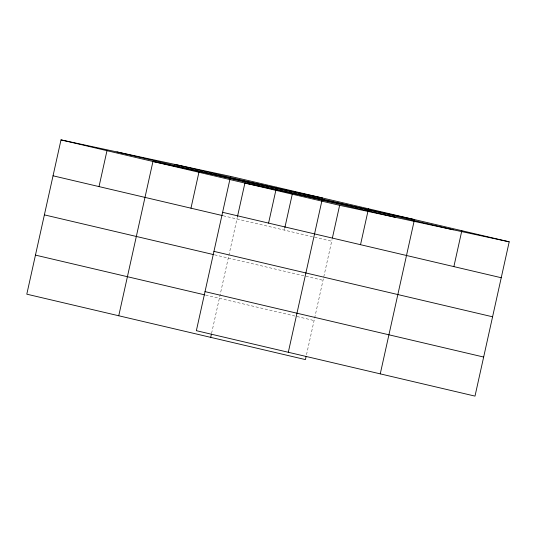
<?xml version="1.0" encoding="UTF-8"?>
<svg xmlns="http://www.w3.org/2000/svg" width="536" height="536" viewBox="0 0 536 536"><rect width="100%" height="100%" fill="white"/><g stroke="black" fill="none" stroke-linecap="round" stroke-linejoin="round"><path stroke-width="0.4" stroke-dasharray="2.68 2.01" d="M211.599 333.291L237.301 217.348M284.308 230.105L284.67 228.47M306.518 354.718L332.039 239.599M223.231 215.767L331.677 241.227M214.568 254.828L323.02 280.295M205.65 295.075L314.096 320.541"/><path stroke-width="0.8" d="M230.567 176.398L196.364 330.685L474.997 396.111L509.2 241.823L230.567 176.398L61.004 139.889L26.8 294.177L305.433 359.602L306.156 356.346M99.019 186.595L106.979 150.683M118.751 315.771L152.954 161.483L322.518 197.985L288.308 352.273M190.97 208.189L198.93 172.277M210.702 337.358L211.419 334.102M237.482 216.537L244.905 183.071L414.462 219.579L380.258 373.867M268.576 223.103L276.543 187.191M284.851 227.659L292.274 194.193M332.4 237.964L339.636 205.315L61.004 139.889M360.527 244.691L368.487 208.779M453.871 266.613L461.831 230.701M339.636 205.315L509.2 241.823M174.609 164.351L453.242 229.776M116.962 151.936L395.595 217.361M222.608 212.31L501.24 277.735M53.044 175.801L222.427 215.573M213.944 251.371L492.577 316.796M44.381 214.869L213.764 254.64M205.02 291.618L483.653 357.043M35.463 255.116L204.839 294.887"/></g></svg>
